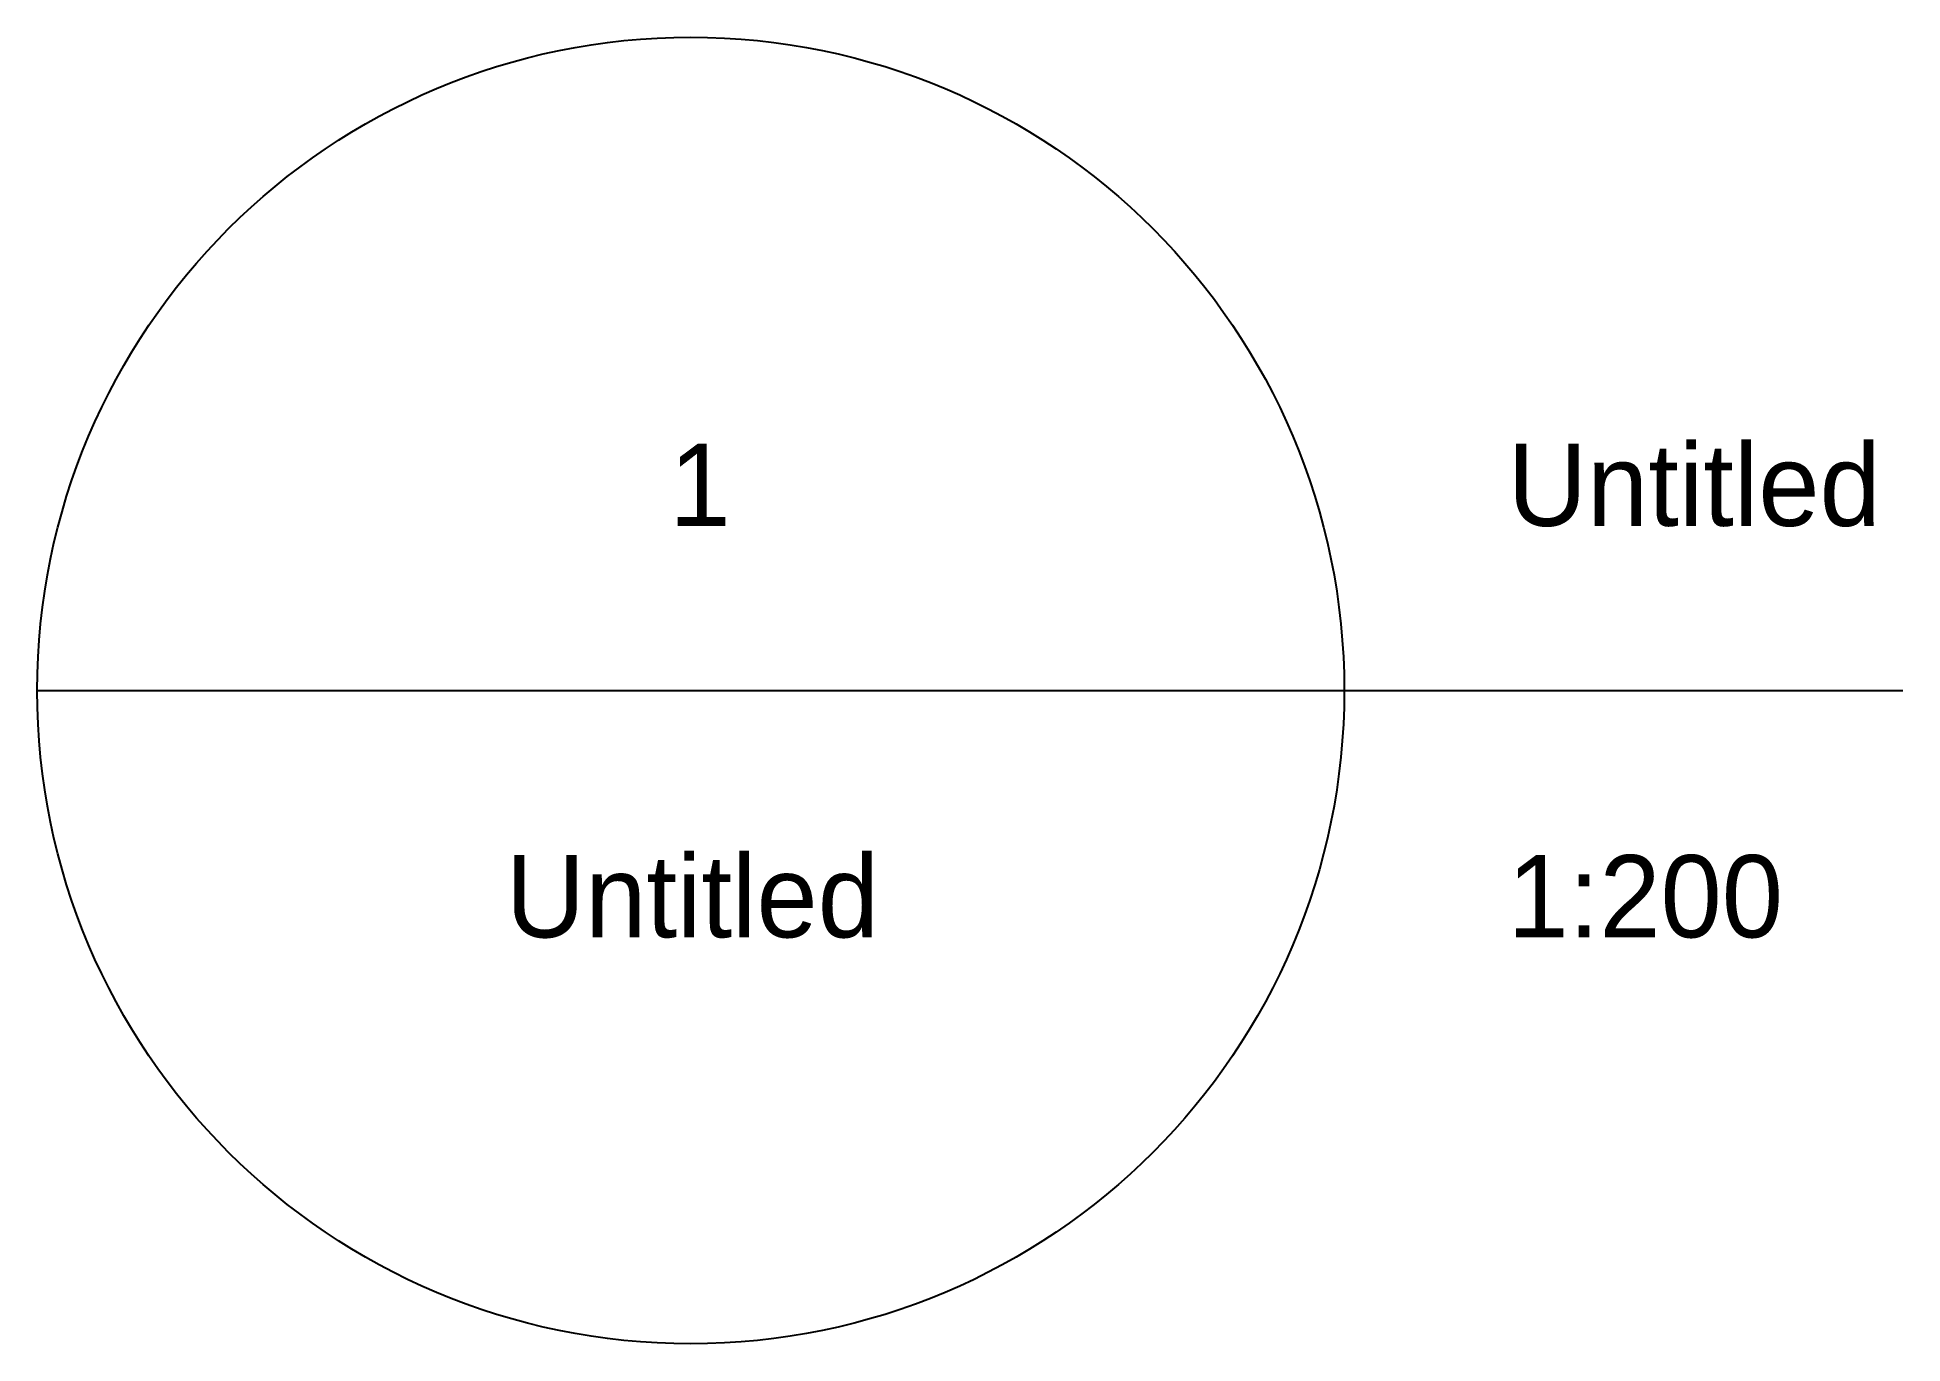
# Model space of a CAD drawing. Extents: x -4 to 0, y -112 to 0.
# Drawn here: x 0.4098 to 0.43246, y 0.18604 to 0.20191 of the extents above.
import ezdxf

# ---------------------------------------------------------------- set-up
doc = ezdxf.new("R2010")
doc.units = 0
doc.layers.add('01_I_Ascensor_l', color=7, linetype='Continuous')

msp = doc.modelspace()

# ---------------------------------------------------------------- linework, layer by layer
at = {"layer": '01_I_Ascensor_l'}
for p, q in [((0.409802, 0.193976), (0.425677, 0.193976)), ((0.417808, 0.193976), (0.432461, 0.193976))]:
    msp.add_line(p, q, dxfattribs=at)
msp.add_circle((0.417739, 0.193976), 0.007938, dxfattribs=at)

# ---------------------------------------------------------------- texts
for s, p in [('1', (0.417479, 0.195976)), ('Untitled', (0.427661, 0.195976)), ('Untitled', (0.415491, 0.190976)), ('1:200', (0.427661, 0.190976))]:
    msp.add_text(s, height=0.001, dxfattribs=at).set_placement(p)

doc.saveas('drawing.dxf')
